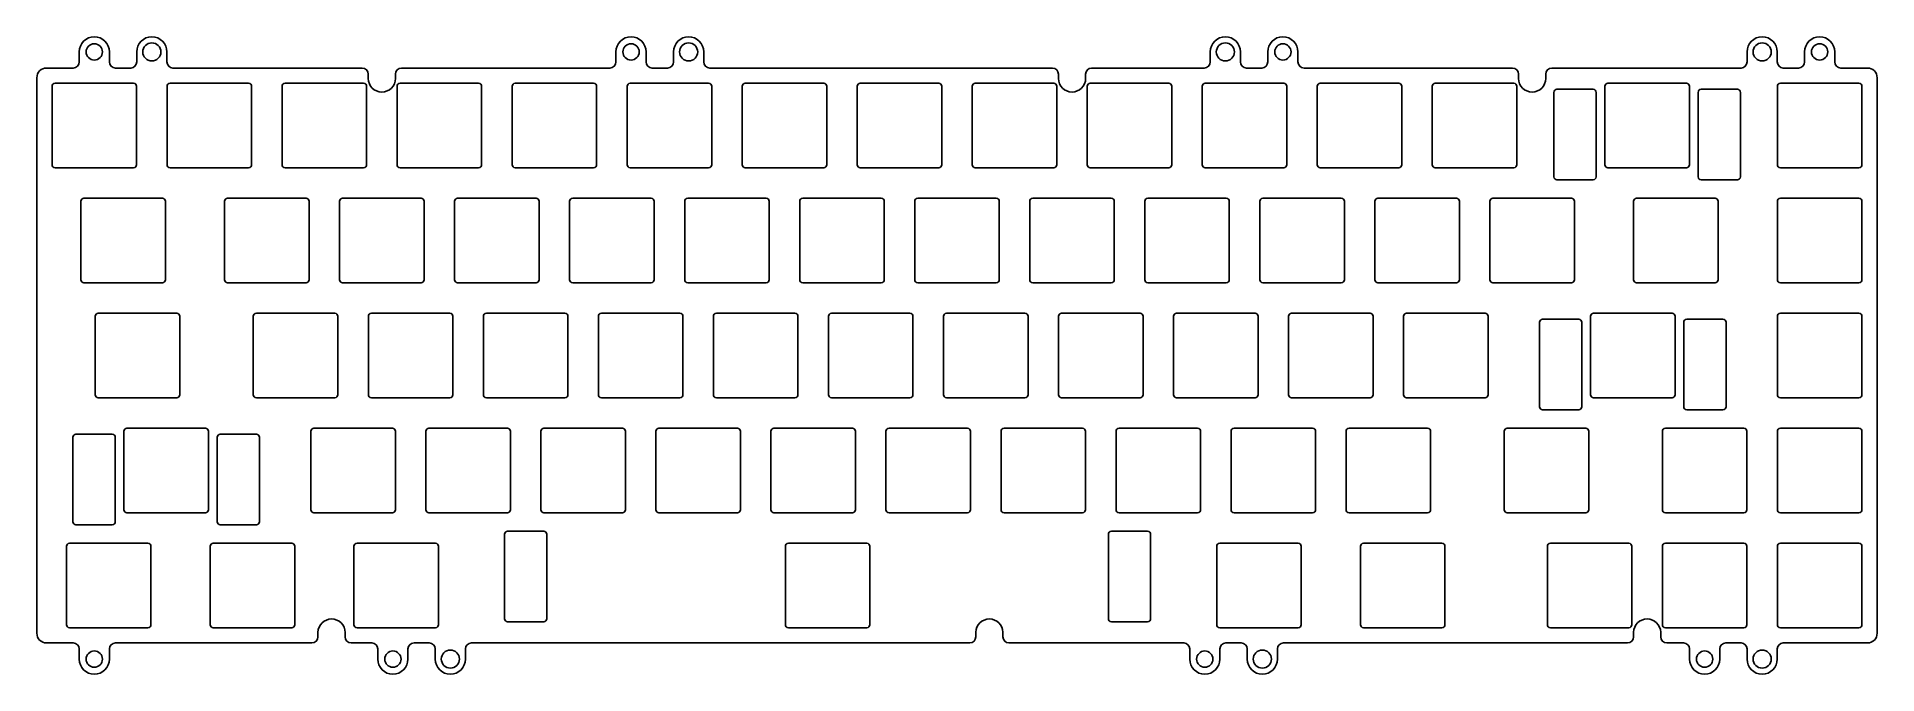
# Model space of a CAD drawing. Header units: centimetres. Extents: x -15.2 to 15.2, y 17.7 to 28.3.
import ezdxf

# ---------------------------------------------------------------- set-up
doc = ezdxf.new("R2010")
doc.units = ezdxf.units.CM
doc.header["$MEASUREMENT"] = 0
doc.layers.add('PAVLOV v9_Sketch11', color=7, linetype='Continuous')

msp = doc.modelspace()

# ---------------------------------------------------------------- linework, layer by layer
at = {"layer": 'PAVLOV v9_Sketch11'}
for p, q in [((-14.638, 27.751, 0.5), (-15.08, 27.751, 0.5)), ((-14.538, 28.018, 0.5), (-14.538, 27.851, 0.5)), ((-14.038, 27.851, 0.5), (-14.038, 28.018, 0.5)), ((-13.685, 27.751, 0.5), (-13.938, 27.751, 0.5)), ((-13.585, 28.018, 0.5), (-13.585, 27.851, 0.5)), ((-13.085, 27.851, 0.5), (-13.085, 28.018, 0.5)), ((-9.85, 27.751, 0.5), (-12.985, 27.751, 0.5)), ((-5.748, 27.751, 0.5), (-9.2, 27.751, 0.5)), ((-5.648, 28.018, 0.5), (-5.648, 27.851, 0.5)), ((-5.148, 27.851, 0.5), (-5.148, 28.018, 0.5)), ((-4.795, 27.751, 0.5), (-5.048, 27.751, 0.5)), ((-4.695, 28.018, 0.5), (-4.695, 27.851, 0.5)), ((-4.195, 27.851, 0.5), (-4.195, 28.018, 0.5)), ((1.58, 27.751, 0.5), (-4.095, 27.751, 0.5)), ((4.095, 27.751, 0.5), (2.23, 27.751, 0.5)), ((4.195, 28.018, 0.5), (4.195, 27.851, 0.5)), ((4.695, 27.851, 0.5), (4.695, 28.018, 0.5)), ((5.047, 27.751, 0.5), (4.795, 27.751, 0.5)), ((5.147, 28.018, 0.5), (5.147, 27.851, 0.5)), ((5.647, 27.851, 0.5), (5.647, 28.018, 0.5)), ((9.2, 27.751, 0.5), (5.747, 27.751, 0.5)), ((12.985, 27.751, 0.5), (9.85, 27.751, 0.5)), ((13.085, 28.018, 0.5), (13.085, 27.851, 0.5)), ((13.585, 27.851, 0.5), (13.585, 28.018, 0.5)), ((13.937, 27.751, 0.5), (13.685, 27.751, 0.5)), ((14.037, 28.018, 0.5), (14.037, 27.851, 0.5)), ((14.537, 27.851, 0.5), (14.537, 28.018, 0.5)), ((15.08, 27.751, 0.5), (14.637, 27.751, 0.5)), ((-15.24, 27.591, 0.5), (-15.24, 18.386, 0.5)), ((-14.988, 26.148, 0.5), (-14.988, 27.448, 0.5)), ((-14.938, 27.498, 0.5), (-13.638, 27.498, 0.5)), ((-13.588, 27.448, 0.5), (-13.588, 26.148, 0.5)), ((-13.083, 26.148, 0.5), (-13.083, 27.448, 0.5)), ((-13.033, 27.498, 0.5), (-11.733, 27.498, 0.5)), ((-11.683, 27.448, 0.5), (-11.683, 26.148, 0.5)), ((-11.178, 26.148, 0.5), (-11.178, 27.448, 0.5)), ((-11.128, 27.498, 0.5), (-9.828, 27.498, 0.5)), ((-9.778, 27.448, 0.5), (-9.778, 26.148, 0.5)), ((-9.75, 27.578, 0.5), (-9.75, 27.651, 0.5)), ((-9.3, 27.651, 0.5), (-9.3, 27.578, 0.5)), ((-9.273, 26.148, 0.5), (-9.273, 27.448, 0.5)), ((-9.223, 27.498, 0.5), (-7.923, 27.498, 0.5)), ((-7.873, 27.448, 0.5), (-7.873, 26.148, 0.5)), ((-7.368, 26.148, 0.5), (-7.368, 27.448, 0.5)), ((-7.318, 27.498, 0.5), (-6.018, 27.498, 0.5)), ((-5.968, 27.448, 0.5), (-5.968, 26.148, 0.5)), ((-5.463, 26.148, 0.5), (-5.463, 27.448, 0.5)), ((-5.413, 27.498, 0.5), (-4.113, 27.498, 0.5)), ((-4.063, 27.448, 0.5), (-4.063, 26.148, 0.5)), ((-3.558, 26.148, 0.5), (-3.558, 27.448, 0.5)), ((-3.508, 27.498, 0.5), (-2.208, 27.498, 0.5)), ((-2.158, 27.448, 0.5), (-2.158, 26.148, 0.5)), ((-1.653, 26.148, 0.5), (-1.653, 27.448, 0.5)), ((-1.603, 27.498, 0.5), (-0.303, 27.498, 0.5)), ((-0.253, 27.448, 0.5), (-0.253, 26.148, 0.5)), ((0.252, 26.148, 0.5), (0.252, 27.448, 0.5)), ((0.302, 27.498, 0.5), (1.602, 27.498, 0.5)), ((1.652, 27.448, 0.5), (1.652, 26.148, 0.5)), ((1.68, 27.578, 0.5), (1.68, 27.651, 0.5)), ((2.13, 27.651, 0.5), (2.13, 27.578, 0.5)), ((2.157, 26.148, 0.5), (2.157, 27.448, 0.5)), ((2.207, 27.498, 0.5), (3.507, 27.498, 0.5)), ((3.557, 27.448, 0.5), (3.557, 26.148, 0.5)), ((4.062, 26.148, 0.5), (4.062, 27.448, 0.5)), ((4.112, 27.498, 0.5), (5.412, 27.498, 0.5)), ((5.462, 27.448, 0.5), (5.462, 26.148, 0.5)), ((5.967, 26.148, 0.5), (5.967, 27.448, 0.5)), ((6.017, 27.498, 0.5), (7.317, 27.498, 0.5)), ((7.367, 27.448, 0.5), (7.367, 26.148, 0.5)), ((7.872, 26.148, 0.5), (7.872, 27.448, 0.5)), ((7.922, 27.498, 0.5), (9.222, 27.498, 0.5)), ((9.272, 27.448, 0.5), (9.272, 26.148, 0.5)), ((9.3, 27.578, 0.5), (9.3, 27.651, 0.5)), ((9.75, 27.651, 0.5), (9.75, 27.578, 0.5)), ((10.73, 26.148, 0.5), (10.73, 27.448, 0.5)), ((10.78, 27.498, 0.5), (12.08, 27.498, 0.5)), ((12.13, 27.448, 0.5), (12.13, 26.148, 0.5)), ((13.587, 26.148, 0.5), (13.587, 27.448, 0.5)), ((13.637, 27.498, 0.5), (14.937, 27.498, 0.5)), ((14.987, 27.448, 0.5), (14.987, 26.148, 0.5)), ((15.24, 18.386, 0.5), (15.24, 27.591, 0.5)), ((9.886, 25.948, 0.5), (9.886, 27.348, 0.5)), ((9.936, 27.398, 0.5), (10.536, 27.398, 0.5)), ((10.586, 27.348, 0.5), (10.586, 25.948, 0.5)), ((12.274, 25.948, 0.5), (12.274, 27.348, 0.5)), ((12.324, 27.398, 0.5), (12.924, 27.398, 0.5)), ((12.974, 27.348, 0.5), (12.974, 25.948, 0.5)), ((-13.638, 26.098, 0.5), (-14.938, 26.098, 0.5)), ((-11.733, 26.098, 0.5), (-13.033, 26.098, 0.5)), ((-9.828, 26.098, 0.5), (-11.128, 26.098, 0.5)), ((-7.923, 26.098, 0.5), (-9.223, 26.098, 0.5)), ((-6.018, 26.098, 0.5), (-7.318, 26.098, 0.5)), ((-4.113, 26.098, 0.5), (-5.413, 26.098, 0.5)), ((-2.208, 26.098, 0.5), (-3.508, 26.098, 0.5)), ((-0.303, 26.098, 0.5), (-1.603, 26.098, 0.5)), ((1.602, 26.098, 0.5), (0.302, 26.098, 0.5)), ((3.507, 26.098, 0.5), (2.207, 26.098, 0.5)), ((5.412, 26.098, 0.5), (4.112, 26.098, 0.5)), ((7.317, 26.098, 0.5), (6.017, 26.098, 0.5)), ((9.222, 26.098, 0.5), (7.922, 26.098, 0.5)), ((12.08, 26.098, 0.5), (10.78, 26.098, 0.5)), ((14.937, 26.098, 0.5), (13.637, 26.098, 0.5)), ((10.536, 25.898, 0.5), (9.936, 25.898, 0.5)), ((12.924, 25.898, 0.5), (12.324, 25.898, 0.5)), ((-14.511, 24.243, 0.5), (-14.511, 25.543, 0.5)), ((-14.461, 25.593, 0.5), (-13.161, 25.593, 0.5)), ((-13.111, 25.543, 0.5), (-13.111, 24.243, 0.5)), ((-12.13, 24.243, 0.5), (-12.13, 25.543, 0.5)), ((-12.08, 25.593, 0.5), (-10.78, 25.593, 0.5)), ((-10.73, 25.543, 0.5), (-10.73, 24.243, 0.5)), ((-10.225, 24.243, 0.5), (-10.225, 25.543, 0.5)), ((-10.175, 25.593, 0.5), (-8.875, 25.593, 0.5)), ((-8.825, 25.543, 0.5), (-8.825, 24.243, 0.5)), ((-8.32, 24.243, 0.5), (-8.32, 25.543, 0.5)), ((-8.27, 25.593, 0.5), (-6.97, 25.593, 0.5)), ((-6.92, 25.543, 0.5), (-6.92, 24.243, 0.5)), ((-6.415, 24.243, 0.5), (-6.415, 25.543, 0.5)), ((-6.365, 25.593, 0.5), (-5.065, 25.593, 0.5)), ((-5.015, 25.543, 0.5), (-5.015, 24.243, 0.5)), ((-4.51, 24.243, 0.5), (-4.51, 25.543, 0.5)), ((-4.46, 25.593, 0.5), (-3.16, 25.593, 0.5)), ((-3.11, 25.543, 0.5), (-3.11, 24.243, 0.5)), ((-2.605, 24.243, 0.5), (-2.605, 25.543, 0.5)), ((-2.555, 25.593, 0.5), (-1.255, 25.593, 0.5)), ((-1.205, 25.543, 0.5), (-1.205, 24.243, 0.5)), ((-0.7, 24.243, 0.5), (-0.7, 25.543, 0.5)), ((-0.65, 25.593, 0.5), (0.65, 25.593, 0.5)), ((0.7, 25.543, 0.5), (0.7, 24.243, 0.5)), ((1.205, 24.243, 0.5), (1.205, 25.543, 0.5)), ((1.255, 25.593, 0.5), (2.555, 25.593, 0.5)), ((2.605, 25.543, 0.5), (2.605, 24.243, 0.5)), ((3.11, 24.243, 0.5), (3.11, 25.543, 0.5)), ((3.16, 25.593, 0.5), (4.46, 25.593, 0.5)), ((4.51, 25.543, 0.5), (4.51, 24.243, 0.5)), ((5.015, 24.243, 0.5), (5.015, 25.543, 0.5)), ((5.065, 25.593, 0.5), (6.365, 25.593, 0.5)), ((6.415, 25.543, 0.5), (6.415, 24.243, 0.5)), ((6.92, 24.243, 0.5), (6.92, 25.543, 0.5)), ((6.97, 25.593, 0.5), (8.27, 25.593, 0.5)), ((8.32, 25.543, 0.5), (8.32, 24.243, 0.5)), ((8.825, 24.243, 0.5), (8.825, 25.543, 0.5)), ((8.875, 25.593, 0.5), (10.175, 25.593, 0.5)), ((10.225, 25.543, 0.5), (10.225, 24.243, 0.5)), ((11.206, 24.243, 0.5), (11.206, 25.543, 0.5)), ((11.256, 25.593, 0.5), (12.556, 25.593, 0.5)), ((12.606, 25.543, 0.5), (12.606, 24.243, 0.5)), ((13.587, 24.243, 0.5), (13.587, 25.543, 0.5)), ((13.637, 25.593, 0.5), (14.937, 25.593, 0.5)), ((14.987, 25.543, 0.5), (14.987, 24.243, 0.5)), ((-13.161, 24.193, 0.5), (-14.461, 24.193, 0.5)), ((-10.78, 24.193, 0.5), (-12.08, 24.193, 0.5)), ((-8.875, 24.193, 0.5), (-10.175, 24.193, 0.5)), ((-6.97, 24.193, 0.5), (-8.27, 24.193, 0.5)), ((-5.065, 24.193, 0.5), (-6.365, 24.193, 0.5)), ((-3.16, 24.193, 0.5), (-4.46, 24.193, 0.5)), ((-1.255, 24.193, 0.5), (-2.555, 24.193, 0.5)), ((0.65, 24.193, 0.5), (-0.65, 24.193, 0.5)), ((2.555, 24.193, 0.5), (1.255, 24.193, 0.5)), ((4.46, 24.193, 0.5), (3.16, 24.193, 0.5)), ((6.365, 24.193, 0.5), (5.065, 24.193, 0.5)), ((8.27, 24.193, 0.5), (6.97, 24.193, 0.5)), ((10.175, 24.193, 0.5), (8.875, 24.193, 0.5)), ((12.556, 24.193, 0.5), (11.256, 24.193, 0.5)), ((14.937, 24.193, 0.5), (13.637, 24.193, 0.5)), ((-14.273, 22.338, 0.5), (-14.273, 23.638, 0.5)), ((-14.223, 23.688, 0.5), (-12.923, 23.688, 0.5)), ((-12.873, 23.638, 0.5), (-12.873, 22.338, 0.5)), ((-11.654, 22.338, 0.5), (-11.654, 23.638, 0.5)), ((-11.604, 23.688, 0.5), (-10.304, 23.688, 0.5)), ((-10.254, 23.638, 0.5), (-10.254, 22.338, 0.5)), ((-9.749, 22.338, 0.5), (-9.749, 23.638, 0.5)), ((-9.699, 23.688, 0.5), (-8.399, 23.688, 0.5)), ((-8.349, 23.638, 0.5), (-8.349, 22.338, 0.5)), ((-7.844, 22.338, 0.5), (-7.844, 23.638, 0.5)), ((-7.794, 23.688, 0.5), (-6.494, 23.688, 0.5)), ((-6.444, 23.638, 0.5), (-6.444, 22.338, 0.5)), ((-5.939, 22.338, 0.5), (-5.939, 23.638, 0.5)), ((-5.889, 23.688, 0.5), (-4.589, 23.688, 0.5)), ((-4.539, 23.638, 0.5), (-4.539, 22.338, 0.5)), ((-4.034, 22.338, 0.5), (-4.034, 23.638, 0.5)), ((-3.984, 23.688, 0.5), (-2.684, 23.688, 0.5)), ((-2.634, 23.638, 0.5), (-2.634, 22.338, 0.5)), ((-2.129, 22.338, 0.5), (-2.129, 23.638, 0.5)), ((-2.079, 23.688, 0.5), (-0.779, 23.688, 0.5)), ((-0.729, 23.638, 0.5), (-0.729, 22.338, 0.5)), ((-0.224, 22.338, 0.5), (-0.224, 23.638, 0.5)), ((-0.174, 23.688, 0.5), (1.126, 23.688, 0.5)), ((1.176, 23.638, 0.5), (1.176, 22.338, 0.5)), ((1.681, 22.338, 0.5), (1.681, 23.638, 0.5)), ((1.731, 23.688, 0.5), (3.031, 23.688, 0.5)), ((3.081, 23.638, 0.5), (3.081, 22.338, 0.5)), ((3.586, 22.338, 0.5), (3.586, 23.638, 0.5)), ((3.636, 23.688, 0.5), (4.936, 23.688, 0.5)), ((4.986, 23.638, 0.5), (4.986, 22.338, 0.5)), ((5.491, 22.338, 0.5), (5.491, 23.638, 0.5)), ((5.541, 23.688, 0.5), (6.841, 23.688, 0.5)), ((6.891, 23.638, 0.5), (6.891, 22.338, 0.5)), ((7.396, 22.338, 0.5), (7.396, 23.638, 0.5)), ((7.446, 23.688, 0.5), (8.746, 23.688, 0.5)), ((8.796, 23.638, 0.5), (8.796, 22.338, 0.5)), ((9.648, 22.138, 0.5), (9.648, 23.538, 0.5)), ((9.698, 23.588, 0.5), (10.298, 23.588, 0.5)), ((10.348, 23.538, 0.5), (10.348, 22.138, 0.5)), ((10.492, 22.338, 0.5), (10.492, 23.638, 0.5)), ((10.542, 23.688, 0.5), (11.842, 23.688, 0.5)), ((11.892, 23.638, 0.5), (11.892, 22.338, 0.5)), ((12.036, 22.138, 0.5), (12.036, 23.538, 0.5)), ((12.086, 23.588, 0.5), (12.686, 23.588, 0.5)), ((12.736, 23.538, 0.5), (12.736, 22.138, 0.5)), ((13.587, 22.338, 0.5), (13.587, 23.638, 0.5)), ((13.637, 23.688, 0.5), (14.937, 23.688, 0.5)), ((14.987, 23.638, 0.5), (14.987, 22.338, 0.5)), ((-12.923, 22.288, 0.5), (-14.223, 22.288, 0.5)), ((-10.304, 22.288, 0.5), (-11.604, 22.288, 0.5)), ((-8.399, 22.288, 0.5), (-9.699, 22.288, 0.5)), ((-6.494, 22.288, 0.5), (-7.794, 22.288, 0.5)), ((-4.589, 22.288, 0.5), (-5.889, 22.288, 0.5)), ((-2.684, 22.288, 0.5), (-3.984, 22.288, 0.5)), ((-0.779, 22.288, 0.5), (-2.079, 22.288, 0.5)), ((1.126, 22.288, 0.5), (-0.174, 22.288, 0.5)), ((3.031, 22.288, 0.5), (1.731, 22.288, 0.5)), ((4.936, 22.288, 0.5), (3.636, 22.288, 0.5)), ((6.841, 22.288, 0.5), (5.541, 22.288, 0.5)), ((8.746, 22.288, 0.5), (7.446, 22.288, 0.5)), ((11.842, 22.288, 0.5), (10.542, 22.288, 0.5)), ((14.937, 22.288, 0.5), (13.637, 22.288, 0.5)), ((10.298, 22.088, 0.5), (9.698, 22.088, 0.5)), ((12.686, 22.088, 0.5), (12.086, 22.088, 0.5)), ((-14.591, 21.683, 0.5), (-13.991, 21.683, 0.5)), ((-13.797, 20.433, 0.5), (-13.797, 21.733, 0.5)), ((-13.747, 21.783, 0.5), (-12.447, 21.783, 0.5)), ((-12.397, 21.733, 0.5), (-12.397, 20.433, 0.5)), ((-12.203, 21.683, 0.5), (-11.603, 21.683, 0.5)), ((-10.701, 20.433, 0.5), (-10.701, 21.733, 0.5)), ((-10.651, 21.783, 0.5), (-9.351, 21.783, 0.5)), ((-9.301, 21.733, 0.5), (-9.301, 20.433, 0.5)), ((-8.796, 20.433, 0.5), (-8.796, 21.733, 0.5)), ((-8.746, 21.783, 0.5), (-7.446, 21.783, 0.5)), ((-7.396, 21.733, 0.5), (-7.396, 20.433, 0.5)), ((-6.891, 20.433, 0.5), (-6.891, 21.733, 0.5)), ((-6.841, 21.783, 0.5), (-5.541, 21.783, 0.5)), ((-5.491, 21.733, 0.5), (-5.491, 20.433, 0.5)), ((-4.986, 20.433, 0.5), (-4.986, 21.733, 0.5)), ((-4.936, 21.783, 0.5), (-3.636, 21.783, 0.5)), ((-3.586, 21.733, 0.5), (-3.586, 20.433, 0.5)), ((-3.081, 20.433, 0.5), (-3.081, 21.733, 0.5)), ((-3.031, 21.783, 0.5), (-1.731, 21.783, 0.5)), ((-1.681, 21.733, 0.5), (-1.681, 20.433, 0.5)), ((-1.176, 20.433, 0.5), (-1.176, 21.733, 0.5)), ((-1.126, 21.783, 0.5), (0.174, 21.783, 0.5)), ((0.224, 21.733, 0.5), (0.224, 20.433, 0.5)), ((0.729, 20.433, 0.5), (0.729, 21.733, 0.5)), ((0.779, 21.783, 0.5), (2.079, 21.783, 0.5)), ((2.129, 21.733, 0.5), (2.129, 20.433, 0.5)), ((2.634, 20.433, 0.5), (2.634, 21.733, 0.5)), ((2.684, 21.783, 0.5), (3.984, 21.783, 0.5)), ((4.034, 21.733, 0.5), (4.034, 20.433, 0.5)), ((4.539, 20.433, 0.5), (4.539, 21.733, 0.5)), ((4.589, 21.783, 0.5), (5.889, 21.783, 0.5)), ((5.939, 21.733, 0.5), (5.939, 20.433, 0.5)), ((6.444, 20.433, 0.5), (6.444, 21.733, 0.5)), ((6.494, 21.783, 0.5), (7.794, 21.783, 0.5)), ((7.844, 21.733, 0.5), (7.844, 20.433, 0.5)), ((9.063, 20.433, 0.5), (9.063, 21.733, 0.5)), ((9.113, 21.783, 0.5), (10.413, 21.783, 0.5)), ((10.463, 21.733, 0.5), (10.463, 20.433, 0.5)), ((11.682, 20.433, 0.5), (11.682, 21.733, 0.5)), ((11.732, 21.783, 0.5), (13.032, 21.783, 0.5)), ((13.082, 21.733, 0.5), (13.082, 20.433, 0.5)), ((13.587, 20.433, 0.5), (13.587, 21.733, 0.5)), ((13.637, 21.783, 0.5), (14.937, 21.783, 0.5)), ((14.987, 21.733, 0.5), (14.987, 20.433, 0.5)), ((-14.641, 20.233, 0.5), (-14.641, 21.633, 0.5)), ((-13.941, 21.633, 0.5), (-13.941, 20.233, 0.5)), ((-12.253, 20.233, 0.5), (-12.253, 21.633, 0.5)), ((-11.553, 21.633, 0.5), (-11.553, 20.233, 0.5)), ((-13.991, 20.183, 0.5), (-14.591, 20.183, 0.5)), ((-12.447, 20.383, 0.5), (-13.747, 20.383, 0.5)), ((-11.603, 20.183, 0.5), (-12.203, 20.183, 0.5)), ((-9.351, 20.383, 0.5), (-10.651, 20.383, 0.5)), ((-7.446, 20.383, 0.5), (-8.746, 20.383, 0.5)), ((-5.541, 20.383, 0.5), (-6.841, 20.383, 0.5)), ((-3.636, 20.383, 0.5), (-4.936, 20.383, 0.5)), ((-1.731, 20.383, 0.5), (-3.031, 20.383, 0.5)), ((0.174, 20.383, 0.5), (-1.126, 20.383, 0.5)), ((2.079, 20.383, 0.5), (0.779, 20.383, 0.5)), ((3.984, 20.383, 0.5), (2.684, 20.383, 0.5)), ((5.889, 20.383, 0.5), (4.589, 20.383, 0.5)), ((7.794, 20.383, 0.5), (6.494, 20.383, 0.5)), ((10.413, 20.383, 0.5), (9.113, 20.383, 0.5)), ((13.032, 20.383, 0.5), (11.732, 20.383, 0.5)), ((14.937, 20.383, 0.5), (13.637, 20.383, 0.5)), ((-14.749, 18.528, 0.5), (-14.749, 19.828, 0.5)), ((-14.699, 19.878, 0.5), (-13.399, 19.878, 0.5)), ((-13.349, 19.828, 0.5), (-13.349, 18.528, 0.5)), ((-12.368, 18.528, 0.5), (-12.368, 19.828, 0.5)), ((-12.318, 19.878, 0.5), (-11.018, 19.878, 0.5)), ((-10.968, 19.828, 0.5), (-10.968, 18.528, 0.5)), ((-9.987, 18.528, 0.5), (-9.987, 19.828, 0.5)), ((-9.937, 19.878, 0.5), (-8.637, 19.878, 0.5)), ((-8.587, 19.828, 0.5), (-8.587, 18.528, 0.5)), ((-7.493, 18.628, 0.5), (-7.493, 20.028, 0.5)), ((-7.443, 20.078, 0.5), (-6.843, 20.078, 0.5)), ((-6.793, 20.028, 0.5), (-6.793, 18.628, 0.5)), ((-2.843, 18.528, 0.5), (-2.843, 19.828, 0.5)), ((-2.793, 19.878, 0.5), (-1.493, 19.878, 0.5)), ((-1.443, 19.828, 0.5), (-1.443, 18.528, 0.5)), ((2.507, 18.628, 0.5), (2.507, 20.028, 0.5)), ((2.557, 20.078, 0.5), (3.157, 20.078, 0.5)), ((3.207, 20.028, 0.5), (3.207, 18.628, 0.5)), ((4.301, 18.528, 0.5), (4.301, 19.828, 0.5)), ((4.351, 19.878, 0.5), (5.651, 19.878, 0.5)), ((5.701, 19.828, 0.5), (5.701, 18.528, 0.5)), ((6.682, 18.528, 0.5), (6.682, 19.828, 0.5)), ((6.732, 19.878, 0.5), (8.032, 19.878, 0.5)), ((8.082, 19.828, 0.5), (8.082, 18.528, 0.5)), ((9.777, 18.528, 0.5), (9.777, 19.828, 0.5)), ((9.827, 19.878, 0.5), (11.127, 19.878, 0.5)), ((11.177, 19.828, 0.5), (11.177, 18.528, 0.5)), ((11.682, 18.528, 0.5), (11.682, 19.828, 0.5)), ((11.732, 19.878, 0.5), (13.032, 19.878, 0.5)), ((13.082, 19.828, 0.5), (13.082, 18.528, 0.5)), ((13.587, 18.528, 0.5), (13.587, 19.828, 0.5)), ((13.637, 19.878, 0.5), (14.937, 19.878, 0.5)), ((14.987, 19.828, 0.5), (14.987, 18.528, 0.5)), ((-13.399, 18.478, 0.5), (-14.699, 18.478, 0.5)), ((-11.018, 18.478, 0.5), (-12.318, 18.478, 0.5)), ((-10.583, 18.326, 0.5), (-10.583, 18.402, 0.5)), ((-10.133, 18.401, 0.5), (-10.133, 18.326, 0.5)), ((-8.637, 18.478, 0.5), (-9.937, 18.478, 0.5)), ((-6.843, 18.578, 0.5), (-7.443, 18.578, 0.5)), ((-1.493, 18.478, 0.5), (-2.793, 18.478, 0.5)), ((0.311, 18.326, 0.5), (0.311, 18.403, 0.5)), ((0.761, 18.402, 0.5), (0.761, 18.326, 0.5)), ((3.157, 18.578, 0.5), (2.557, 18.578, 0.5)), ((5.651, 18.478, 0.5), (4.351, 18.478, 0.5)), ((8.032, 18.478, 0.5), (6.732, 18.478, 0.5)), ((11.127, 18.478, 0.5), (9.827, 18.478, 0.5)), ((11.205, 18.326, 0.5), (11.205, 18.404, 0.5)), ((11.655, 18.403, 0.5), (11.655, 18.326, 0.5)), ((13.032, 18.478, 0.5), (11.732, 18.478, 0.5)), ((14.937, 18.478, 0.5), (13.637, 18.478, 0.5)), ((-15.08, 18.226, 0.5), (-14.638, 18.226, 0.5)), ((-14.538, 18.126, 0.5), (-14.538, 17.958, 0.5)), ((-14.038, 17.958, 0.5), (-14.038, 18.126, 0.5)), ((-13.938, 18.226, 0.5), (-10.683, 18.226, 0.5)), ((-10.033, 18.226, 0.5), (-9.693, 18.226, 0.5)), ((-9.593, 18.126, 0.5), (-9.593, 17.958, 0.5)), ((-9.093, 17.958, 0.5), (-9.093, 18.126, 0.5)), ((-8.993, 18.226, 0.5), (-8.741, 18.226, 0.5)), ((-8.641, 18.126, 0.5), (-8.641, 17.958, 0.5)), ((-8.141, 17.958, 0.5), (-8.141, 18.126, 0.5)), ((-8.041, 18.226, 0.5), (0.211, 18.226, 0.5)), ((0.861, 18.226, 0.5), (3.754, 18.226, 0.5)), ((3.854, 18.126, 0.5), (3.854, 17.958, 0.5)), ((4.354, 17.958, 0.5), (4.354, 18.126, 0.5)), ((4.454, 18.226, 0.5), (4.707, 18.226, 0.5)), ((4.807, 18.126, 0.5), (4.807, 17.958, 0.5)), ((5.307, 17.958, 0.5), (5.307, 18.126, 0.5)), ((5.407, 18.226, 0.5), (11.105, 18.226, 0.5)), ((11.755, 18.226, 0.5), (12.032, 18.226, 0.5)), ((12.132, 18.126, 0.5), (12.132, 17.958, 0.5)), ((12.632, 17.958, 0.5), (12.632, 18.126, 0.5)), ((12.732, 18.226, 0.5), (12.985, 18.226, 0.5)), ((13.085, 18.126, 0.5), (13.085, 17.958, 0.5)), ((13.585, 17.958, 0.5), (13.585, 18.126, 0.5)), ((13.685, 18.226, 0.5), (15.08, 18.226, 0.5))]:
    msp.add_line(p, q, dxfattribs=at)
for centre, radius in [((-14.288, 28.018, 0.5), 0.135), ((-13.335, 28.018, 0.5), 0.15), ((-5.398, 28.018, 0.5), 0.135), ((-4.445, 28.018, 0.5), 0.15), ((4.445, 28.018, 0.5), 0.15), ((5.397, 28.018, 0.5), 0.135), ((13.335, 28.018, 0.5), 0.15), ((14.287, 28.018, 0.5), 0.135), ((-14.288, 17.958, 0.5), 0.135), ((-9.343, 17.958, 0.5), 0.135), ((-8.391, 17.958, 0.5), 0.15), ((4.104, 17.958, 0.5), 0.135), ((5.057, 17.958, 0.5), 0.15), ((12.382, 17.958, 0.5), 0.135), ((13.335, 17.958, 0.5), 0.15)]:
    msp.add_circle(centre, radius, dxfattribs=at)
for centre, radius, start, end in [((-14.288, 28.018, 0.5), 0.25, 0, 180), ((-13.335, 28.018, 0.5), 0.25, 0, 180), ((-5.398, 28.018, 0.5), 0.25, 0, 180), ((-4.445, 28.018, 0.5), 0.25, 0, 180), ((4.445, 28.018, 0.5), 0.25, 0, 180), ((5.397, 28.018, 0.5), 0.25, 0, 180), ((13.335, 28.018, 0.5), 0.25, 0, 180), ((14.287, 28.018, 0.5), 0.25, 0, 180), ((-15.08, 27.591, 0.5), 0.16, 90, 180), ((-14.638, 27.851, 0.5), 0.1, 270, 0), ((-13.938, 27.851, 0.5), 0.1, 180, 270), ((-13.685, 27.851, 0.5), 0.1, 270, 0), ((-12.985, 27.851, 0.5), 0.1, 180, 270), ((-9.85, 27.651, 0.5), 0.1, 0, 90), ((-9.2, 27.651, 0.5), 0.1, 90, 180), ((-5.748, 27.851, 0.5), 0.1, 270, 0), ((-5.048, 27.851, 0.5), 0.1, 180, 270), ((-4.795, 27.851, 0.5), 0.1, 270, 0), ((-4.095, 27.851, 0.5), 0.1, 180, 270), ((1.58, 27.651, 0.5), 0.1, 360, 90), ((2.23, 27.651, 0.5), 0.1, 90, 180), ((4.095, 27.851, 0.5), 0.1, 270, 0), ((4.795, 27.851, 0.5), 0.1, 180, 270), ((5.047, 27.851, 0.5), 0.1, 270, 0), ((5.747, 27.851, 0.5), 0.1, 180, 270), ((9.2, 27.651, 0.5), 0.1, 360, 90), ((9.85, 27.651, 0.5), 0.1, 90, 180), ((12.985, 27.851, 0.5), 0.1, 270, 0), ((13.685, 27.851, 0.5), 0.1, 180, 270), ((13.937, 27.851, 0.5), 0.1, 270, 0), ((14.637, 27.851, 0.5), 0.1, 180, 270), ((15.08, 27.591, 0.5), 0.16, 0, 90), ((-14.938, 27.448, 0.5), 0.05, 90, 180), ((-13.638, 27.448, 0.5), 0.05, 0, 90), ((-13.033, 27.448, 0.5), 0.05, 90, 180), ((-11.733, 27.448, 0.5), 0.05, 0, 90), ((-11.128, 27.448, 0.5), 0.05, 90, 180), ((-9.828, 27.448, 0.5), 0.05, 0, 90), ((-9.525, 27.578, 0.5), 0.225, 180, 0), ((-9.223, 27.448, 0.5), 0.05, 90, 180), ((-7.923, 27.448, 0.5), 0.05, 0, 90), ((-7.318, 27.448, 0.5), 0.05, 90, 180), ((-6.018, 27.448, 0.5), 0.05, 0, 90), ((-5.413, 27.448, 0.5), 0.05, 90, 180), ((-4.113, 27.448, 0.5), 0.05, 0, 90), ((-3.508, 27.448, 0.5), 0.05, 90, 180), ((-2.208, 27.448, 0.5), 0.05, 0, 90), ((-1.603, 27.448, 0.5), 0.05, 90, 180), ((-0.303, 27.448, 0.5), 0.05, 0, 90), ((0.302, 27.448, 0.5), 0.05, 90, 180), ((1.602, 27.448, 0.5), 0.05, 0, 90), ((1.905, 27.578, 0.5), 0.225, 180, 360), ((2.207, 27.448, 0.5), 0.05, 90, 180), ((3.507, 27.448, 0.5), 0.05, 0, 90), ((4.112, 27.448, 0.5), 0.05, 90, 180), ((5.412, 27.448, 0.5), 0.05, 0, 90), ((6.017, 27.448, 0.5), 0.05, 90, 180), ((7.317, 27.448, 0.5), 0.05, 0, 90), ((7.922, 27.448, 0.5), 0.05, 90, 180), ((9.222, 27.448, 0.5), 0.05, 0, 90), ((9.525, 27.578, 0.5), 0.225, 180, 360), ((10.78, 27.448, 0.5), 0.05, 90, 180), ((12.08, 27.448, 0.5), 0.05, 0, 90), ((13.637, 27.448, 0.5), 0.05, 90, 180), ((14.937, 27.448, 0.5), 0.05, 0, 90), ((9.936, 27.348, 0.5), 0.05, 90, 180), ((10.536, 27.348, 0.5), 0.05, 0, 90), ((12.324, 27.348, 0.5), 0.05, 90, 180), ((12.924, 27.348, 0.5), 0.05, 0, 90), ((-14.938, 26.148, 0.5), 0.05, 180, 270), ((-13.638, 26.148, 0.5), 0.05, 270, 0), ((-13.033, 26.148, 0.5), 0.05, 180, 270), ((-11.733, 26.148, 0.5), 0.05, 270, 0), ((-11.128, 26.148, 0.5), 0.05, 180, 270), ((-9.828, 26.148, 0.5), 0.05, 270, 0), ((-9.223, 26.148, 0.5), 0.05, 180, 270), ((-7.923, 26.148, 0.5), 0.05, 270, 0), ((-7.318, 26.148, 0.5), 0.05, 180, 270), ((-6.018, 26.148, 0.5), 0.05, 270, 0), ((-5.413, 26.148, 0.5), 0.05, 180, 270), ((-4.113, 26.148, 0.5), 0.05, 270, 0), ((-3.508, 26.148, 0.5), 0.05, 180, 270), ((-2.208, 26.148, 0.5), 0.05, 270, 0), ((-1.603, 26.148, 0.5), 0.05, 180, 270), ((-0.303, 26.148, 0.5), 0.05, 270, 0), ((0.302, 26.148, 0.5), 0.05, 180, 270), ((1.602, 26.148, 0.5), 0.05, 270, 0), ((2.207, 26.148, 0.5), 0.05, 180, 270), ((3.507, 26.148, 0.5), 0.05, 270, 0), ((4.112, 26.148, 0.5), 0.05, 180, 270), ((5.412, 26.148, 0.5), 0.05, 270, 0), ((6.017, 26.148, 0.5), 0.05, 180, 270), ((7.317, 26.148, 0.5), 0.05, 270, 0), ((7.922, 26.148, 0.5), 0.05, 180, 270), ((9.222, 26.148, 0.5), 0.05, 270, 0), ((9.936, 25.948, 0.5), 0.05, 180, 270), ((10.536, 25.948, 0.5), 0.05, 270, 0), ((10.78, 26.148, 0.5), 0.05, 180, 270), ((12.08, 26.148, 0.5), 0.05, 270, 0), ((12.324, 25.948, 0.5), 0.05, 180, 270), ((12.924, 25.948, 0.5), 0.05, 270, 0), ((13.637, 26.148, 0.5), 0.05, 180, 270), ((14.937, 26.148, 0.5), 0.05, 270, 0), ((-14.461, 25.543, 0.5), 0.05, 90, 180), ((-13.161, 25.543, 0.5), 0.05, 0, 90), ((-12.08, 25.543, 0.5), 0.05, 90, 180), ((-10.78, 25.543, 0.5), 0.05, 0, 90), ((-10.175, 25.543, 0.5), 0.05, 90, 180), ((-8.875, 25.543, 0.5), 0.05, 0, 90), ((-8.27, 25.543, 0.5), 0.05, 90, 180), ((-6.97, 25.543, 0.5), 0.05, 0, 90), ((-6.365, 25.543, 0.5), 0.05, 90, 180), ((-5.065, 25.543, 0.5), 0.05, 0, 90), ((-4.46, 25.543, 0.5), 0.05, 90, 180), ((-3.16, 25.543, 0.5), 0.05, 0, 90), ((-2.555, 25.543, 0.5), 0.05, 90, 180), ((-1.255, 25.543, 0.5), 0.05, 0, 90), ((-0.65, 25.543, 0.5), 0.05, 90, 180), ((0.65, 25.543, 0.5), 0.05, 0, 90), ((1.255, 25.543, 0.5), 0.05, 90, 180), ((2.555, 25.543, 0.5), 0.05, 0, 90), ((3.16, 25.543, 0.5), 0.05, 90, 180), ((4.46, 25.543, 0.5), 0.05, 0, 90), ((5.065, 25.543, 0.5), 0.05, 90, 180), ((6.365, 25.543, 0.5), 0.05, 0, 90), ((6.97, 25.543, 0.5), 0.05, 90, 180), ((8.27, 25.543, 0.5), 0.05, 0, 90), ((8.875, 25.543, 0.5), 0.05, 90, 180), ((10.175, 25.543, 0.5), 0.05, 0, 90), ((11.256, 25.543, 0.5), 0.05, 90, 180), ((12.556, 25.543, 0.5), 0.05, 0, 90), ((13.637, 25.543, 0.5), 0.05, 90, 180), ((14.937, 25.543, 0.5), 0.05, 0, 90), ((-14.461, 24.243, 0.5), 0.05, 180, 270), ((-13.161, 24.243, 0.5), 0.05, 270, 0), ((-12.08, 24.243, 0.5), 0.05, 180, 270), ((-10.78, 24.243, 0.5), 0.05, 270, 0), ((-10.175, 24.243, 0.5), 0.05, 180, 270), ((-8.875, 24.243, 0.5), 0.05, 270, 0), ((-8.27, 24.243, 0.5), 0.05, 180, 270), ((-6.97, 24.243, 0.5), 0.05, 270, 0), ((-6.365, 24.243, 0.5), 0.05, 180, 270), ((-5.065, 24.243, 0.5), 0.05, 270, 0), ((-4.46, 24.243, 0.5), 0.05, 180, 270), ((-3.16, 24.243, 0.5), 0.05, 270, 0), ((-2.555, 24.243, 0.5), 0.05, 180, 270), ((-1.255, 24.243, 0.5), 0.05, 270, 0), ((-0.65, 24.243, 0.5), 0.05, 180, 270), ((0.65, 24.243, 0.5), 0.05, 270, 0), ((1.255, 24.243, 0.5), 0.05, 180, 270), ((2.555, 24.243, 0.5), 0.05, 270, 0), ((3.16, 24.243, 0.5), 0.05, 180, 270), ((4.46, 24.243, 0.5), 0.05, 270, 0), ((5.065, 24.243, 0.5), 0.05, 180, 270), ((6.365, 24.243, 0.5), 0.05, 270, 0), ((6.97, 24.243, 0.5), 0.05, 180, 270), ((8.27, 24.243, 0.5), 0.05, 270, 0), ((8.875, 24.243, 0.5), 0.05, 180, 270), ((10.175, 24.243, 0.5), 0.05, 270, 0), ((11.256, 24.243, 0.5), 0.05, 180, 270), ((12.556, 24.243, 0.5), 0.05, 270, 0), ((13.637, 24.243, 0.5), 0.05, 180, 270), ((14.937, 24.243, 0.5), 0.05, 270, 0), ((-14.223, 23.638, 0.5), 0.05, 90, 180), ((-12.923, 23.638, 0.5), 0.05, 0, 90), ((-11.604, 23.638, 0.5), 0.05, 90, 180), ((-10.304, 23.638, 0.5), 0.05, 0, 90), ((-9.699, 23.638, 0.5), 0.05, 90, 180), ((-8.399, 23.638, 0.5), 0.05, 0, 90), ((-7.794, 23.638, 0.5), 0.05, 90, 180), ((-6.494, 23.638, 0.5), 0.05, 0, 90), ((-5.889, 23.638, 0.5), 0.05, 90, 180), ((-4.589, 23.638, 0.5), 0.05, 0, 90), ((-3.984, 23.638, 0.5), 0.05, 90, 180), ((-2.684, 23.638, 0.5), 0.05, 0, 90), ((-2.079, 23.638, 0.5), 0.05, 90, 180), ((-0.779, 23.638, 0.5), 0.05, 0, 90), ((-0.174, 23.638, 0.5), 0.05, 90, 180), ((1.126, 23.638, 0.5), 0.05, 0, 90), ((1.731, 23.638, 0.5), 0.05, 90, 180), ((3.031, 23.638, 0.5), 0.05, 0, 90), ((3.636, 23.638, 0.5), 0.05, 90, 180), ((4.936, 23.638, 0.5), 0.05, 0, 90), ((5.541, 23.638, 0.5), 0.05, 90, 180), ((6.841, 23.638, 0.5), 0.05, 0, 90), ((7.446, 23.638, 0.5), 0.05, 90, 180), ((8.746, 23.638, 0.5), 0.05, 0, 90), ((9.698, 23.538, 0.5), 0.05, 90, 180), ((10.298, 23.538, 0.5), 0.05, 0, 90), ((10.542, 23.638, 0.5), 0.05, 90, 180), ((11.842, 23.638, 0.5), 0.05, 0, 90), ((12.086, 23.538, 0.5), 0.05, 90, 180), ((12.686, 23.538, 0.5), 0.05, 0, 90), ((13.637, 23.638, 0.5), 0.05, 90, 180), ((14.937, 23.638, 0.5), 0.05, 0, 90), ((-14.223, 22.338, 0.5), 0.05, 180, 270), ((-12.923, 22.338, 0.5), 0.05, 270, 0), ((-11.604, 22.338, 0.5), 0.05, 180, 270), ((-10.304, 22.338, 0.5), 0.05, 270, 0), ((-9.699, 22.338, 0.5), 0.05, 180, 270), ((-8.399, 22.338, 0.5), 0.05, 270, 0), ((-7.794, 22.338, 0.5), 0.05, 180, 270), ((-6.494, 22.338, 0.5), 0.05, 270, 0), ((-5.889, 22.338, 0.5), 0.05, 180, 270), ((-4.589, 22.338, 0.5), 0.05, 270, 0), ((-3.984, 22.338, 0.5), 0.05, 180, 270), ((-2.684, 22.338, 0.5), 0.05, 270, 0), ((-2.079, 22.338, 0.5), 0.05, 180, 270), ((-0.779, 22.338, 0.5), 0.05, 270, 0), ((-0.174, 22.338, 0.5), 0.05, 180, 270), ((1.126, 22.338, 0.5), 0.05, 270, 0), ((1.731, 22.338, 0.5), 0.05, 180, 270), ((3.031, 22.338, 0.5), 0.05, 270, 0), ((3.636, 22.338, 0.5), 0.05, 180, 270), ((4.936, 22.338, 0.5), 0.05, 270, 0), ((5.541, 22.338, 0.5), 0.05, 180, 270), ((6.841, 22.338, 0.5), 0.05, 270, 0), ((7.446, 22.338, 0.5), 0.05, 180, 270), ((8.746, 22.338, 0.5), 0.05, 270, 0), ((10.542, 22.338, 0.5), 0.05, 180, 270), ((11.842, 22.338, 0.5), 0.05, 270, 0), ((13.637, 22.338, 0.5), 0.05, 180, 270), ((14.937, 22.338, 0.5), 0.05, 270, 0), ((9.698, 22.138, 0.5), 0.05, 180, 270), ((10.298, 22.138, 0.5), 0.05, 270, 0), ((12.086, 22.138, 0.5), 0.05, 180, 270), ((12.686, 22.138, 0.5), 0.05, 270, 0), ((-14.591, 21.633, 0.5), 0.05, 90, 180), ((-13.991, 21.633, 0.5), 0.05, 0, 90), ((-13.747, 21.733, 0.5), 0.05, 90, 180), ((-12.447, 21.733, 0.5), 0.05, 0, 90), ((-12.203, 21.633, 0.5), 0.05, 90, 180), ((-11.603, 21.633, 0.5), 0.05, 0, 90), ((-10.651, 21.733, 0.5), 0.05, 90, 180), ((-9.351, 21.733, 0.5), 0.05, 0, 90), ((-8.746, 21.733, 0.5), 0.05, 90, 180), ((-7.446, 21.733, 0.5), 0.05, 0, 90), ((-6.841, 21.733, 0.5), 0.05, 90, 180), ((-5.541, 21.733, 0.5), 0.05, 0, 90), ((-4.936, 21.733, 0.5), 0.05, 90, 180), ((-3.636, 21.733, 0.5), 0.05, 0, 90), ((-3.031, 21.733, 0.5), 0.05, 90, 180), ((-1.731, 21.733, 0.5), 0.05, 0, 90), ((-1.126, 21.733, 0.5), 0.05, 90, 180), ((0.174, 21.733, 0.5), 0.05, 0, 90), ((0.779, 21.733, 0.5), 0.05, 90, 180), ((2.079, 21.733, 0.5), 0.05, 0, 90), ((2.684, 21.733, 0.5), 0.05, 90, 180), ((3.984, 21.733, 0.5), 0.05, 0, 90), ((4.589, 21.733, 0.5), 0.05, 90, 180), ((5.889, 21.733, 0.5), 0.05, 0, 90), ((6.494, 21.733, 0.5), 0.05, 90, 180), ((7.794, 21.733, 0.5), 0.05, 0, 90), ((9.113, 21.733, 0.5), 0.05, 90, 180), ((10.413, 21.733, 0.5), 0.05, 0, 90), ((11.732, 21.733, 0.5), 0.05, 90, 180), ((13.032, 21.733, 0.5), 0.05, 0, 90), ((13.637, 21.733, 0.5), 0.05, 90, 180), ((14.937, 21.733, 0.5), 0.05, 0, 90), ((-13.747, 20.433, 0.5), 0.05, 180, 270), ((-12.447, 20.433, 0.5), 0.05, 270, 0), ((-10.651, 20.433, 0.5), 0.05, 180, 270), ((-9.351, 20.433, 0.5), 0.05, 270, 0), ((-8.746, 20.433, 0.5), 0.05, 180, 270), ((-7.446, 20.433, 0.5), 0.05, 270, 0), ((-6.841, 20.433, 0.5), 0.05, 180, 270), ((-5.541, 20.433, 0.5), 0.05, 270, 0), ((-4.936, 20.433, 0.5), 0.05, 180, 270), ((-3.636, 20.433, 0.5), 0.05, 270, 0), ((-3.031, 20.433, 0.5), 0.05, 180, 270), ((-1.731, 20.433, 0.5), 0.05, 270, 0), ((-1.126, 20.433, 0.5), 0.05, 180, 270), ((0.174, 20.433, 0.5), 0.05, 270, 0), ((0.779, 20.433, 0.5), 0.05, 180, 270), ((2.079, 20.433, 0.5), 0.05, 270, 0), ((2.684, 20.433, 0.5), 0.05, 180, 270), ((3.984, 20.433, 0.5), 0.05, 270, 0), ((4.589, 20.433, 0.5), 0.05, 180, 270), ((5.889, 20.433, 0.5), 0.05, 270, 0), ((6.494, 20.433, 0.5), 0.05, 180, 270), ((7.794, 20.433, 0.5), 0.05, 270, 0), ((9.113, 20.433, 0.5), 0.05, 180, 270), ((10.413, 20.433, 0.5), 0.05, 270, 0), ((11.732, 20.433, 0.5), 0.05, 180, 270), ((13.032, 20.433, 0.5), 0.05, 270, 0), ((13.637, 20.433, 0.5), 0.05, 180, 270), ((14.937, 20.433, 0.5), 0.05, 270, 0), ((-14.591, 20.233, 0.5), 0.05, 180, 270), ((-13.991, 20.233, 0.5), 0.05, 270, 0), ((-12.203, 20.233, 0.5), 0.05, 180, 270), ((-11.603, 20.233, 0.5), 0.05, 270, 0), ((-14.699, 19.828, 0.5), 0.05, 90, 180), ((-13.399, 19.828, 0.5), 0.05, 0, 90), ((-12.318, 19.828, 0.5), 0.05, 90, 180), ((-11.018, 19.828, 0.5), 0.05, 0, 90), ((-9.937, 19.828, 0.5), 0.05, 90, 180), ((-8.637, 19.828, 0.5), 0.05, 0, 90), ((-7.443, 20.028, 0.5), 0.05, 90, 180), ((-6.843, 20.028, 0.5), 0.05, 0, 90), ((-2.793, 19.828, 0.5), 0.05, 90, 180), ((-1.493, 19.828, 0.5), 0.05, 0, 90), ((2.557, 20.028, 0.5), 0.05, 90, 180), ((3.157, 20.028, 0.5), 0.05, 0, 90), ((4.351, 19.828, 0.5), 0.05, 90, 180), ((5.651, 19.828, 0.5), 0.05, 0, 90), ((6.732, 19.828, 0.5), 0.05, 90, 180), ((8.032, 19.828, 0.5), 0.05, 0, 90), ((9.827, 19.828, 0.5), 0.05, 90, 180), ((11.127, 19.828, 0.5), 0.05, 0, 90), ((11.732, 19.828, 0.5), 0.05, 90, 180), ((13.032, 19.828, 0.5), 0.05, 0, 90), ((13.637, 19.828, 0.5), 0.05, 90, 180), ((14.937, 19.828, 0.5), 0.05, 0, 90), ((-10.358, 18.398, 0.5), 0.225, 0.7329, 179.0736), ((-7.443, 18.628, 0.5), 0.05, 180, 270), ((-6.843, 18.628, 0.5), 0.05, 270, 0), ((0.536, 18.398, 0.5), 0.225, 1.0301, 178.8244), ((2.557, 18.628, 0.5), 0.05, 180, 270), ((3.157, 18.628, 0.5), 0.05, 270, 0), ((11.43, 18.398, 0.5), 0.225, 1.2562, 178.622), ((-15.08, 18.386, 0.5), 0.16, 180, 270), ((-14.699, 18.528, 0.5), 0.05, 180, 270), ((-13.399, 18.528, 0.5), 0.05, 270, 0), ((-12.318, 18.528, 0.5), 0.05, 180, 270), ((-11.018, 18.528, 0.5), 0.05, 270, 0), ((-10.683, 18.326, 0.5), 0.1, 270, 360), ((-10.033, 18.326, 0.5), 0.1, 180, 270), ((-9.937, 18.528, 0.5), 0.05, 180, 270), ((-8.637, 18.528, 0.5), 0.05, 270, 0), ((-2.793, 18.528, 0.5), 0.05, 180, 270), ((-1.493, 18.528, 0.5), 0.05, 270, 0), ((0.211, 18.326, 0.5), 0.1, 270, 0), ((0.861, 18.326, 0.5), 0.1, 180, 270), ((4.351, 18.528, 0.5), 0.05, 180, 270), ((5.651, 18.528, 0.5), 0.05, 270, 0), ((6.732, 18.528, 0.5), 0.05, 180, 270), ((8.032, 18.528, 0.5), 0.05, 270, 0), ((9.827, 18.528, 0.5), 0.05, 180, 270), ((11.105, 18.326, 0.5), 0.1, 270, 0), ((11.127, 18.528, 0.5), 0.05, 270, 0), ((11.755, 18.326, 0.5), 0.1, 180, 270), ((11.732, 18.528, 0.5), 0.05, 180, 270), ((13.032, 18.528, 0.5), 0.05, 270, 0), ((13.637, 18.528, 0.5), 0.05, 180, 270), ((14.937, 18.528, 0.5), 0.05, 270, 0), ((15.08, 18.386, 0.5), 0.16, 270, 0), ((-14.638, 18.126, 0.5), 0.1, 0, 90), ((-13.938, 18.126, 0.5), 0.1, 90, 180), ((-9.693, 18.126, 0.5), 0.1, 0, 90), ((-8.993, 18.126, 0.5), 0.1, 90, 180), ((-8.741, 18.126, 0.5), 0.1, 0, 90), ((-8.041, 18.126, 0.5), 0.1, 90, 180), ((3.754, 18.126, 0.5), 0.1, 0, 90), ((4.454, 18.126, 0.5), 0.1, 90, 180), ((4.707, 18.126, 0.5), 0.1, 0, 90), ((5.407, 18.126, 0.5), 0.1, 90, 180), ((12.032, 18.126, 0.5), 0.1, 0, 90), ((12.732, 18.126, 0.5), 0.1, 90, 180), ((12.985, 18.126, 0.5), 0.1, 0, 90), ((13.685, 18.126, 0.5), 0.1, 90, 180), ((-14.288, 17.958, 0.5), 0.25, 180, 0), ((-9.343, 17.958, 0.5), 0.25, 180, 0), ((-8.391, 17.958, 0.5), 0.25, 180, 0), ((4.104, 17.958, 0.5), 0.25, 180, 0), ((5.057, 17.958, 0.5), 0.25, 180, 0), ((12.382, 17.958, 0.5), 0.25, 180, 360), ((13.335, 17.958, 0.5), 0.25, 180, 0)]:
    msp.add_arc(centre, radius, start, end, dxfattribs=at)

doc.saveas('drawing.dxf')
